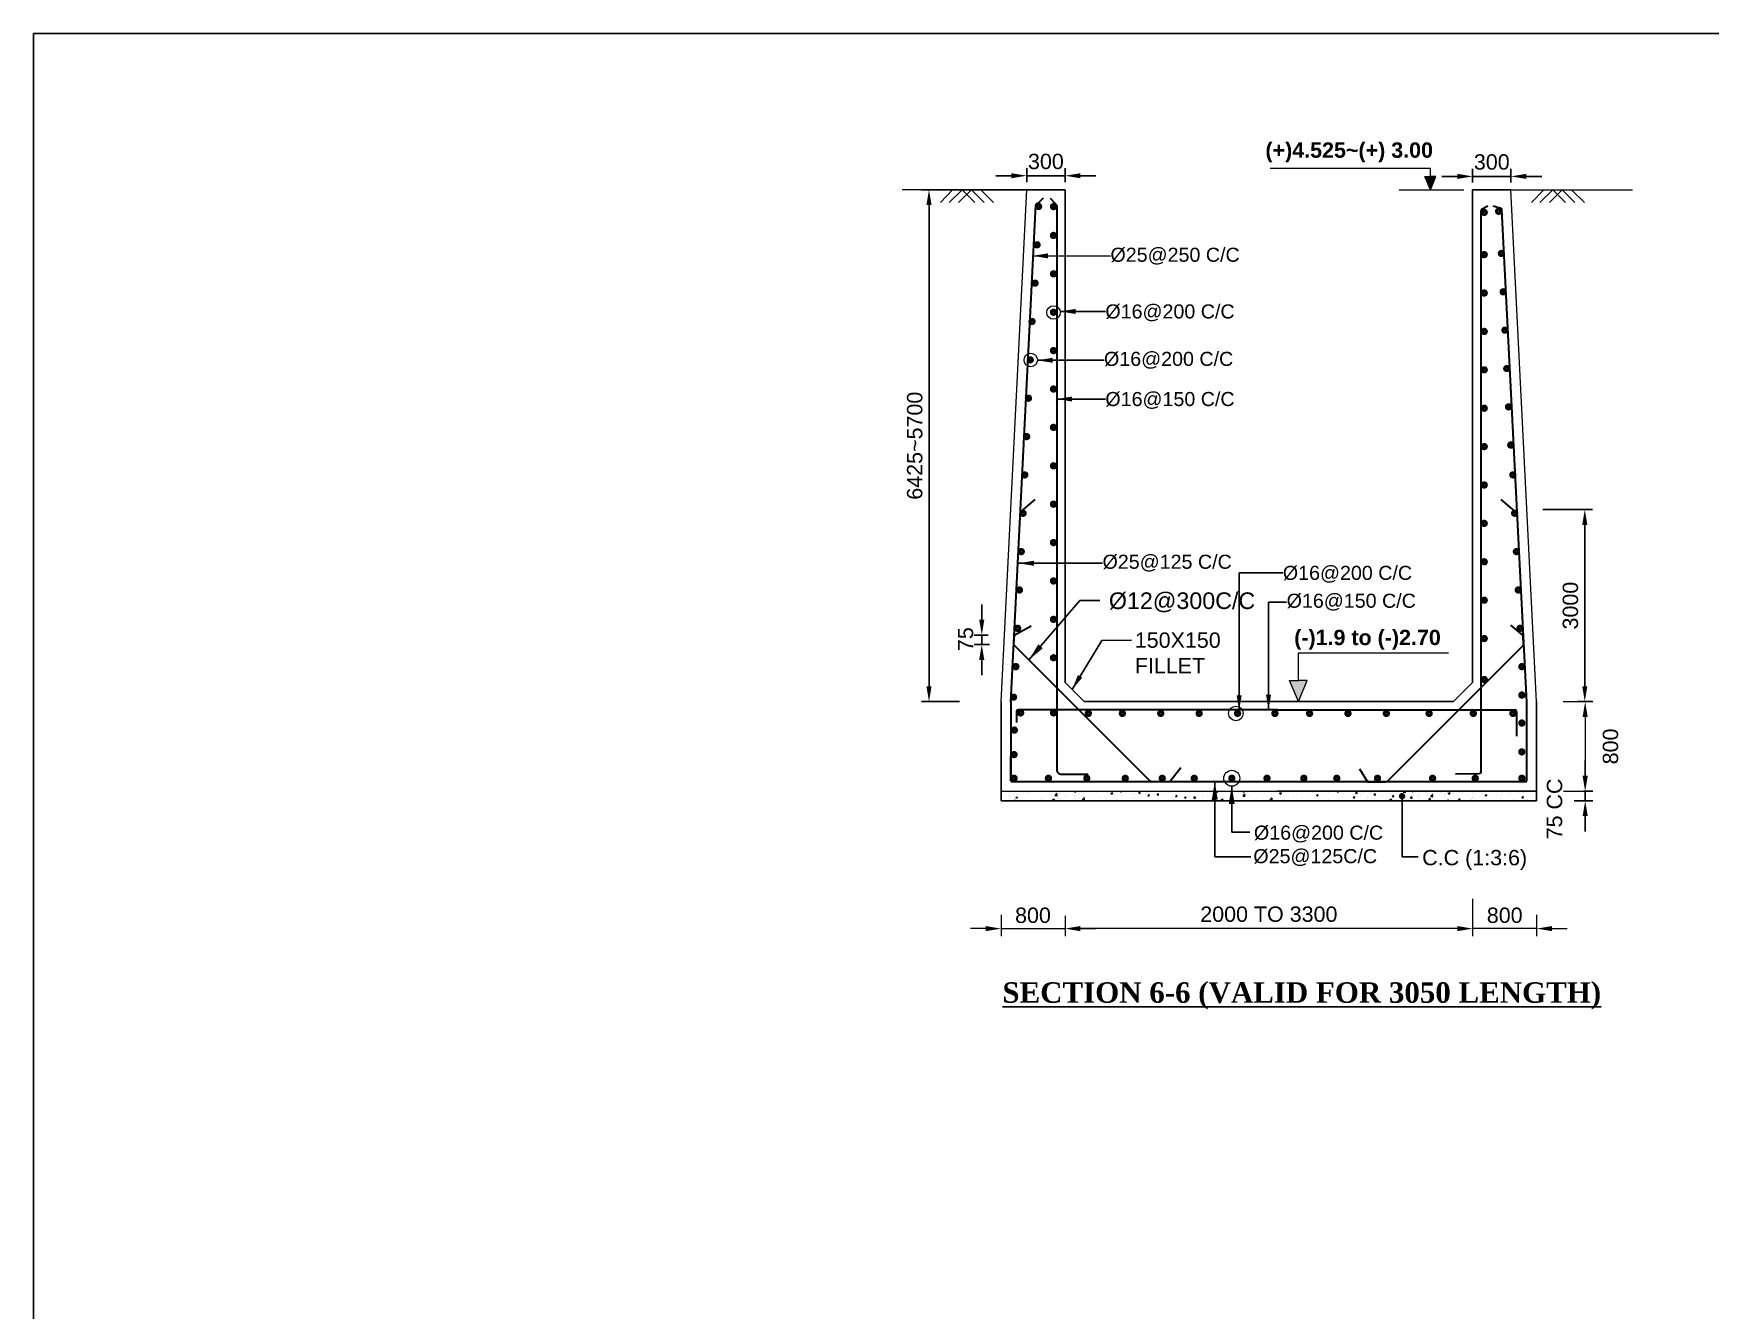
# Model space of a CAD drawing. Extents: x -426260 to 2055400, y -4304674 to -305611.
# Drawn here: x 638054 to 651157, y -1911546 to -1901568 of the extents above; entities that cross this region are included whole.
import ezdxf

# ---------------------------------------------------------------- set-up
doc = ezdxf.new("R2010")
doc.units = 0
doc.header["$LTSCALE"] = 300
doc.header["$MEASUREMENT"] = 0
doc.header["$PDMODE"] = 3
doc.layers.get('DEFPOINTS').update_dxf_attribs({"linetype": 'CONTINUOUS'})
for name, color, linetype, lineweight in [('Dim', 7, 'CONTINUOUS', 9), ('HATCH', 252, 'CONTINUOUS', 5), ('ROD', 1, 'CONTINUOUS', 30)]:
    doc.layers.add(name, color=color, linetype=linetype, lineweight=lineweight)
doc.layers.add('LINE', color=7, linetype='CONTINUOUS')
doc.layers.add('TXT', color=7, linetype='CONTINUOUS')
doc.styles.add('Arial', font='arial.ttf')
doc.styles.add('DIM', font='isocp3.shx')
doc.dimstyles.new('dim_60', dxfattribs={"dimtxt": 120, "dimasz": 120, "dimexe": 60, "dimexo": 60, "dimgap": 50, "dimtad": 1, "dimdec": 0, "dimzin": 0, "dimdsep": 46, "dimtxsty": 'DIM', "dimcen": 0.09, "dimclrd": 5, "dimclre": 5, "dimclrt": 7, "dimadec": 0, "dimazin": 0, "dimtfac": 1, "dimtdec": 0, "dimtmove": 0, "dimatfit": 3, "dimfxl": 1, "dimtolj": 1, "dimtzin": 0, "dimarcsym": 0})
doc.dimstyles.new('dim_70', dxfattribs={"dimtxt": 140, "dimasz": 140, "dimexe": 70, "dimexo": 40, "dimgap": 50, "dimtad": 1, "dimdec": 0, "dimzin": 0, "dimdsep": 46, "dimtxsty": 'Arial', "dimcen": 0.09, "dimclrd": 5, "dimclre": 5, "dimclrt": 7, "dimadec": 0, "dimazin": 0, "dimtfac": 1, "dimtdec": 0, "dimtmove": 0, "dimatfit": 3, "dimfxl": 1, "dimtolj": 1, "dimtzin": 0, "dimarcsym": 0})

# ---------------------------------------------------------------- blocks, each defined once
blk = doc.blocks.new('*D568')
at = {"layer": 'DEFPOINTS', "color": 0, "ltscale": 500, "transparency": 16777216}
for p in [(646114, -1902679), (645814, -1902788), (646114, -1902788)]:
    blk.add_point(p, dxfattribs=at)
at = {"layer": 'Dim', "color": 5, "lineweight": -2, "ltscale": 500, "transparency": 16777216}
for p, q in [((645694, -1902679), (645574, -1902679)), ((645814, -1902728), (645814, -1902619)), ((645814, -1902679), (646114, -1902679)), ((646114, -1902728), (646114, -1902619)), ((646234, -1902679), (646354, -1902679))]:
    blk.add_line(p, q, dxfattribs=at)
at = {"layer": 'Dim', "color": 5, "ltscale": 500, "transparency": 16777216}
for points in [[(645694, -1902659), (645694, -1902699), (645814, -1902679)], [(646234, -1902659), (646234, -1902699), (646114, -1902679)]]:
    blk.add_solid(points, dxfattribs=at)
at = {"layer": 'Dim', "color": 7, "ltscale": 500, "transparency": 16777216, "insert": (645964, -1902568), "char_height": 120, "attachment_point": 5, "style": 'Arial'}
blk.add_mtext('\\A1;300', dxfattribs=at)
blk = doc.blocks.new('*D570')
at = {"layer": 'DEFPOINTS', "color": 0, "ltscale": 50, "transparency": 16777216}
for p in [(649787, -1905288), (650064, -1906788), (650175, -1906788)]:
    blk.add_point(p, dxfattribs=at)
at = {"layer": 'Dim', "color": 5, "lineweight": -2, "ltscale": 50, "transparency": 16777216}
for p, q in [((649847, -1905288), (650235, -1905288)), ((650175, -1905408), (650175, -1906668)), ((650124, -1906788), (650235, -1906788))]:
    blk.add_line(p, q, dxfattribs=at)
at = {"layer": 'Dim', "color": 5, "ltscale": 50, "transparency": 16777216}
for points in [[(650155, -1905408), (650195, -1905408), (650175, -1905288)], [(650155, -1906668), (650195, -1906668), (650175, -1906788)]]:
    blk.add_solid(points, dxfattribs=at)
at = {"layer": 'Dim', "color": 7, "ltscale": 50, "transparency": 16777216, "insert": (650063, -1906038), "char_height": 120, "attachment_point": 5, "rotation": 90, "style": 'Arial'}
blk.add_mtext('\\A1;3000', dxfattribs=at)
blk = doc.blocks.new('*D571')
at = {"layer": 'DEFPOINTS', "color": 0, "ltscale": 50, "transparency": 16777216}
for p in [(645463, -1906342), (645572, -1906268), (645584, -1906342)]:
    blk.add_point(p, dxfattribs=at)
at = {"layer": 'Dim', "color": 5, "lineweight": -2, "ltscale": 50, "transparency": 16777216}
for p, q in [((645463, -1906148), (645463, -1906028)), ((645512, -1906268), (645403, -1906268)), ((645524, -1906342), (645403, -1906342)), ((645463, -1906268), (645463, -1906342)), ((645463, -1906462), (645463, -1906582))]:
    blk.add_line(p, q, dxfattribs=at)
at = {"layer": 'Dim', "color": 5, "ltscale": 50, "transparency": 16777216}
for points in [[(645443, -1906148), (645483, -1906148), (645463, -1906268)], [(645443, -1906462), (645483, -1906462), (645463, -1906342)]]:
    blk.add_solid(points, dxfattribs=at)
at = {"layer": 'Dim', "color": 7, "ltscale": 50, "transparency": 16777216, "insert": (645337, -1906300), "char_height": 120, "attachment_point": 5, "rotation": 90, "style": 'Arial'}
blk.add_mtext('\\A1;75', dxfattribs=at)
blk = doc.blocks.new('*D572')
at = {"layer": 'DEFPOINTS', "color": 0, "ltscale": 500, "transparency": 16777216}
for p in [(650106, -1907488), (650178, -1907488), (650032, -1907563)]:
    blk.add_point(p, dxfattribs=at)
at = {"layer": 'Dim', "color": 5, "lineweight": -2, "ltscale": 500, "transparency": 16777216}
for p, q in [((650178, -1907368), (650178, -1907248)), ((650166, -1907488), (650238, -1907488)), ((650178, -1907563), (650178, -1907488)), ((650092, -1907563), (650238, -1907563)), ((650178, -1907683), (650178, -1907803))]:
    blk.add_line(p, q, dxfattribs=at)
at = {"layer": 'Dim', "color": 5, "ltscale": 500, "transparency": 16777216}
for points in [[(650158, -1907368), (650198, -1907368), (650178, -1907488)], [(650158, -1907683), (650198, -1907683), (650178, -1907563)]]:
    blk.add_solid(points, dxfattribs=at)
at = {"layer": 'Dim', "color": 7, "ltscale": 500, "transparency": 16777216, "insert": (649939, -1907650), "char_height": 120, "attachment_point": 5, "rotation": 90, "style": 'Arial'}
blk.add_mtext('\\A1; 75 CC', dxfattribs=at)
blk = doc.blocks.new('*D573')
at = {"layer": 'DEFPOINTS', "color": 0, "ltscale": 500, "transparency": 16777216}
for p in [(649298, -1902684), (649298, -1902793), (649598, -1902793)]:
    blk.add_point(p, dxfattribs=at)
at = {"layer": 'Dim', "color": 5, "lineweight": -2, "ltscale": 500, "transparency": 16777216}
for p, q in [((649178, -1902684), (649058, -1902684)), ((649298, -1902733), (649298, -1902624)), ((649598, -1902684), (649298, -1902684)), ((649598, -1902733), (649598, -1902624)), ((649718, -1902684), (649838, -1902684))]:
    blk.add_line(p, q, dxfattribs=at)
at = {"layer": 'Dim', "color": 5, "ltscale": 500, "transparency": 16777216}
for points in [[(649178, -1902664), (649178, -1902704), (649298, -1902684)], [(649718, -1902664), (649718, -1902704), (649598, -1902684)]]:
    blk.add_solid(points, dxfattribs=at)
at = {"layer": 'Dim', "color": 7, "ltscale": 500, "transparency": 16777216, "insert": (649448, -1902572), "char_height": 120, "attachment_point": 5, "style": 'Arial'}
blk.add_mtext('\\A1;300', dxfattribs=at)

msp = doc.modelspace()

# ---------------------------------------------------------------- hatches: boundary and pattern name
at = {"layer": 'Dim', "ltscale": 500}
h = msp.add_hatch(color=8, dxfattribs=at)
h.dxf.hatch_style = 1
h.paths.add_polyline_path([(649011.4, -1902684.8), (648968, -1902684.8), (648924.6, -1902684.8), (648968, -1902788.4)])
h = msp.add_hatch(color=8, dxfattribs=at)
h.dxf.hatch_style = 1
h.paths.add_polyline_path([(648006.6, -1906622.6), (647937.1, -1906622.6), (647867.6, -1906622.6), (647937.1, -1906788.4)])

# ---------------------------------------------------------------- linework, layer by layer
at = {"layer": 'Dim', "ltscale": 50}
for p, q in [((648968, -1902622.7), (647716, -1902622.7)), ((648968, -1902788.4), (648968, -1902622.7)), ((645728.3, -1902788.4), (644842.2, -1902788.4)), ((648725.1, -1902788.4), (649230, -1902788.4))]:
    msp.add_line(p, q, dxfattribs=at)
at = {"layer": 'Dim', "ltscale": 500}
msp.add_line((647937.1, -1906407.4), (649110.5, -1906407.4), dxfattribs=at)
at = {"layer": 'Dim', "color": 5, "ltscale": 500}
for p, q in [((650006.2, -1906788.4), (650237.8, -1906788.4)), ((650177.8, -1906908.4), (650177.8, -1907368.4)), ((650007.7, -1907488.4), (650237.8, -1907488.4)), ((649298.2, -1908329), (649298.2, -1908621.8)), ((645614.3, -1908455), (645614.3, -1908621.8)), ((649798.2, -1908455), (649798.2, -1908621.8)), ((645494.3, -1908561.8), (645374.3, -1908561.8)), ((645614.3, -1908561.8), (646114.3, -1908561.8)), ((646114.3, -1908462.5), (646114.3, -1908621.8)), ((646114.3, -1908462.5), (646114.3, -1908621.8)), ((649178.2, -1908561.8), (646234.3, -1908561.8)), ((646234.3, -1908561.8), (646354.3, -1908561.8)), ((649178.2, -1908561.8), (649058.2, -1908561.8)), ((649298.2, -1908462.5), (649298.2, -1908621.8)), ((649798.2, -1908561.8), (649298.2, -1908561.8)), ((649918.2, -1908561.8), (650038.2, -1908561.8))]:
    msp.add_line(p, q, dxfattribs=at)
at = {"layer": 'Dim', "color": 2, "ltscale": 50}
for p, q in [((645659.2, -1907520.9), (645659.2, -1907520.9)), ((645675.8, -1907520.1), (645675.8, -1907520.1)), ((645720, -1907508.1), (645720, -1907508.1)), ((645729.4, -1907536.8), (645743.4, -1907531.5)), ((645729.4, -1907536.8), (645739.4, -1907543.5)), ((645734.9, -1907510.9), (645734.9, -1907510.9)), ((645739.3, -1907543.5), (645743.4, -1907531.5)), ((645792.4, -1907500.1), (645792.4, -1907500.1)), ((645820.9, -1907488.6), (645838.7, -1907491.4)), ((645821, -1907495.3), (645821, -1907495.3)), ((645838.7, -1907491.3), (645838.3, -1907488.4)), ((645840.3, -1907544), (645840.3, -1907544)), ((645861.2, -1907494.3), (645861.2, -1907494.3)), ((645957, -1907524), (645957, -1907524)), ((646025.1, -1907532.8), (646025.1, -1907532.8)), ((646034.3, -1907521.7), (646052.1, -1907524.5)), ((646035.4, -1907520.5), (646051, -1907504.3)), ((646052.1, -1907524.4), (646049.9, -1907505.5)), ((646060.7, -1907540), (646060.7, -1907540)), ((646073.6, -1907504), (646073.6, -1907504)), ((646110.8, -1907533.4), (646110.8, -1907533.4)), ((646126.2, -1907520), (646126.2, -1907520)), ((646185, -1907488.4), (646194.8, -1907495.1)), ((646186.5, -1907523.4), (646186.5, -1907523.4)), ((646194.8, -1907495.1), (646197, -1907488.4)), ((646230, -1907505), (646230, -1907505)), ((646248.9, -1907553.7), (646264.5, -1907537.4)), ((646265.6, -1907557.6), (646263.3, -1907538.6)), ((646312.8, -1907506.8), (646312.8, -1907506.8)), ((646332.7, -1907490.9), (646332.7, -1907490.9)), ((646335.2, -1907490.4), (646335.2, -1907490.4)), ((646362.9, -1907500.2), (646362.9, -1907500.2)), ((646383.3, -1907533.9), (646383.3, -1907533.9)), ((646438.7, -1907490.2), (646438.7, -1907490.2)), ((646441.9, -1907494.9), (646441.9, -1907494.9)), ((646472.3, -1907504.4), (646486.3, -1907499)), ((646472.3, -1907504.4), (646482.3, -1907511.1)), ((646482.2, -1907511.1), (646486.3, -1907499)), ((646499.9, -1907513.9), (646499.9, -1907513.9)), ((646535.2, -1907529.7), (646535.2, -1907529.7)), ((646546.1, -1907491.6), (646548.7, -1907488.4)), ((646546.1, -1907491.6), (646558, -1907492.6)), ((646548.7, -1907499.4), (646548.7, -1907499.4)), ((646558, -1907492.7), (646557.2, -1907488.4)), ((646616.6, -1907493.9), (646616.6, -1907493.9)), ((646637.9, -1907515.6), (646637.9, -1907515.6)), ((646638.2, -1907535.9), (646638.2, -1907535.9)), ((646655.4, -1907503.9), (646655.4, -1907503.9)), ((646689.5, -1907504.2), (646699.2, -1907492.7)), ((646689.5, -1907504.2), (646701.5, -1907505.2)), ((646701.4, -1907505.2), (646699.1, -1907492.7)), ((646738.9, -1907502.8), (646738.9, -1907502.8)), ((646759.7, -1907520.4), (646773.7, -1907515)), ((646759.7, -1907520.4), (646769.7, -1907527.1)), ((646762.2, -1907508.5), (646762.2, -1907508.5)), ((646764.5, -1907519.3), (646764.5, -1907519.3)), ((646769.6, -1907527.1), (646773.7, -1907515)), ((646814.5, -1907512.7), (646814.5, -1907512.7)), ((646833, -1907516.7), (646842.6, -1907505.2)), ((646833, -1907516.7), (646844.9, -1907517.8)), ((646844.9, -1907517.8), (646842.6, -1907505.2)), ((646869, -1907513), (646869, -1907513)), ((646890.3, -1907502.7), (646890.3, -1907502.7)), ((646943, -1907540.3), (646943, -1907540.3)), ((646975.7, -1907517.5), (646975.7, -1907517.5)), ((646976.4, -1907529.3), (646986.1, -1907517.8)), ((646976.4, -1907529.3), (646988.4, -1907530.3)), ((646988.3, -1907530.3), (646986, -1907517.8)), ((647044, -1907527.5), (647044, -1907527.5)), ((647047.2, -1907536.4), (647061.2, -1907531)), ((647047.2, -1907536.4), (647057.1, -1907543.1)), ((647057.1, -1907543.1), (647061.1, -1907531)), ((647074.8, -1907533.1), (647074.8, -1907533.1)), ((647082.5, -1907522), (647082.5, -1907522)), ((647119.9, -1907541.8), (647129.5, -1907530.3)), ((647119.9, -1907541.8), (647131.8, -1907542.9)), ((647131.8, -1907542.9), (647129.5, -1907530.3)), ((647147.9, -1907512.5), (647147.9, -1907512.5)), ((647189.3, -1907526.5), (647189.3, -1907526.5)), ((647191.5, -1907513.1), (647191.5, -1907513.1)), ((647216.1, -1907531.8), (647216.1, -1907531.8)), ((647250.6, -1907498.4), (647250.6, -1907498.4)), ((647263.3, -1907554.4), (647273, -1907542.9)), ((647266.2, -1907525.2), (647266.2, -1907525.2)), ((647275.2, -1907555.4), (647272.9, -1907542.9)), ((647288.5, -1907492.4), (647306.3, -1907495.2)), ((647289.6, -1907491.2), (647292.3, -1907488.4)), ((647296, -1907531), (647296, -1907531)), ((647306.3, -1907495.1), (647305.5, -1907488.4)), ((647308.1, -1907493.1), (647308.1, -1907493.1)), ((647341.9, -1907515.2), (647341.9, -1907515.2)), ((647356, -1907537), (647356, -1907537)), ((647402.8, -1907535.5), (647402.8, -1907535.5)), ((647453.1, -1907537.2), (647453.1, -1907537.2)), ((647468.2, -1907498.6), (647468.2, -1907498.6)), ((647472.7, -1907517), (647472.7, -1907517)), ((647502, -1907525.5), (647519.7, -1907528.3)), ((647503.1, -1907524.3), (647518.6, -1907508.1)), ((647503.4, -1907488.4), (647512.6, -1907494.6)), ((647509.6, -1907540), (647509.6, -1907540)), ((647512.5, -1907494.6), (647514.6, -1907488.4)), ((647519.7, -1907528.2), (647517.5, -1907509.3)), ((647518.3, -1907492), (647518.3, -1907492)), ((647555.8, -1907523.1), (647555.8, -1907523.1)), ((647589.3, -1907496.9), (647589.3, -1907496.9)), ((647656.8, -1907510.3), (647656.8, -1907510.3)), ((647667.7, -1907544.3), (647667.7, -1907544.3)), ((647716.5, -1907557.5), (647732.1, -1907541.2)), ((647717.8, -1907537.7), (647717.8, -1907537.7)), ((647733.2, -1907561.4), (647731, -1907542.4)), ((647760.7, -1907495.3), (647760.7, -1907495.3)), ((647790, -1907503.9), (647804.1, -1907498.5)), ((647790, -1907503.9), (647800, -1907510.6)), ((647793.6, -1907527.7), (647793.6, -1907527.7)), ((647800, -1907510.6), (647804, -1907498.6)), ((647899, -1907526.9), (647899, -1907526.9)), ((647919.9, -1907511.1), (647919.9, -1907511.1)), ((647961.9, -1907535), (647961.9, -1907535)), ((647969.9, -1907504.5), (647969.9, -1907504.5)), ((648015.6, -1907506.9), (648015.6, -1907506.9)), ((648045.7, -1907494.5), (648045.7, -1907494.5)), ((648065.8, -1907520), (648065.8, -1907520)), ((648077.5, -1907519.9), (648091.5, -1907514.6)), ((648077.5, -1907519.9), (648087.4, -1907526.7)), ((648087.4, -1907526.7), (648091.5, -1907514.6)), ((648168.5, -1907505.9), (648168.5, -1907505.9)), ((648232.1, -1907492.3), (648232.1, -1907492.3)), ((648239.7, -1907491.8), (648242.5, -1907488.4)), ((648239.7, -1907491.8), (648251.7, -1907492.8)), ((648245.2, -1907540.2), (648245.2, -1907540.2)), ((648251.7, -1907492.9), (648250.8, -1907488.4)), ((648269.5, -1907493.1), (648269.5, -1907493.1)), ((648338.9, -1907496.8), (648338.9, -1907496.8)), ((648364.9, -1907536), (648378.9, -1907530.6)), ((648364.9, -1907536), (648374.9, -1907542.7)), ((648371.5, -1907523.6), (648371.5, -1907523.6)), ((648374.8, -1907542.7), (648378.9, -1907530.6)), ((648383.2, -1907504.3), (648392.8, -1907492.8)), ((648383.2, -1907504.3), (648395.1, -1907505.4)), ((648395.1, -1907505.4), (648392.8, -1907492.9)), ((648421.6, -1907517), (648421.6, -1907517)), ((648445.6, -1907501.3), (648445.6, -1907501.3)), ((648473.7, -1907530.6), (648473.7, -1907530.6)), ((648497.3, -1907507), (648497.3, -1907507)), ((648526.6, -1907516.9), (648536.3, -1907505.4)), ((648526.6, -1907516.9), (648538.6, -1907517.9)), ((648538.6, -1907518), (648536.3, -1907505.4)), ((648552.4, -1907505.8), (648552.4, -1907505.8)), ((648574.7, -1907517.8), (648574.7, -1907517.8)), ((648590.5, -1907526.1), (648590.5, -1907526.1)), ((648623.6, -1907490.4), (648623.6, -1907490.4)), ((648659.2, -1907510.3), (648659.2, -1907510.3)), ((648670.1, -1907529.4), (648679.7, -1907517.9)), ((648670.1, -1907529.4), (648682, -1907530.5)), ((648678.6, -1907502.8), (648678.6, -1907502.8)), ((648682, -1907530.5), (648679.7, -1907518)), ((648707.2, -1907506.1), (648707.2, -1907506.1)), ((648756.1, -1907496.2), (648773.9, -1907499)), ((648757.2, -1907495), (648763.6, -1907488.4)), ((648765.9, -1907514.9), (648765.9, -1907514.9)), ((648773.9, -1907498.9), (648772.7, -1907488.4)), ((648781.2, -1907488.8), (648781.2, -1907488.8)), ((648813.5, -1907542), (648823.2, -1907530.5)), ((648813.5, -1907542), (648825.5, -1907543)), ((648821.8, -1907488.4), (648830.3, -1907494.2)), ((648823.1, -1907536.1), (648823.1, -1907536.1)), ((648825.5, -1907543.1), (648823.2, -1907530.5)), ((648830.3, -1907494.2), (648832.2, -1907488.4)), ((648830.5, -1907492.5), (648830.5, -1907492.5)), ((648871.7, -1907530), (648871.7, -1907530)), ((648872.7, -1907519.4), (648872.7, -1907519.4)), ((648873.2, -1907529.5), (648873.2, -1907529.5)), ((648879.8, -1907542.5), (648879.8, -1907542.5)), ((648937.3, -1907497), (648937.3, -1907497)), ((648949, -1907519.5), (648949, -1907519.5)), ((648957, -1907554.5), (648966.6, -1907543)), ((648968.9, -1907555.6), (648966.6, -1907543.1)), ((648969.6, -1907529.3), (648987.4, -1907532.1)), ((648970.7, -1907528.1), (648986.3, -1907511.9)), ((648979.5, -1907523.9), (648979.5, -1907523.9)), ((648983.7, -1907527.5), (648983.7, -1907527.5)), ((648987.3, -1907532), (648985.1, -1907513.1)), ((648988.4, -1907509.9), (648988.4, -1907509.9)), ((649044.1, -1907501.5), (649044.1, -1907501.5)), ((649075.3, -1907502.9), (649075.3, -1907502.9)), ((649086.2, -1907528.4), (649086.2, -1907528.4)), ((649086.4, -1907513.5), (649086.4, -1907513.5)), ((649105, -1907489.9), (649105, -1907489.9)), ((649107.8, -1907503.5), (649121.8, -1907498.1)), ((649107.8, -1907503.5), (649117.7, -1907510.2)), ((649117.7, -1907510.2), (649121.8, -1907498.1)), ((649125.3, -1907496.3), (649125.3, -1907496.3)), ((649150.8, -1907506), (649150.8, -1907506)), ((649187.4, -1907500.7), (649187.4, -1907500.7)), ((649193, -1907532.9), (649193, -1907532.9)), ((649257.6, -1907510.5), (649257.6, -1907510.5)), ((649298, -1907539.9), (649298, -1907539.9)), ((649299.8, -1907537.4), (649299.8, -1907537.4)), ((649324.8, -1907542), (649324.8, -1907542)), ((649364.4, -1907515.1), (649364.4, -1907515.1)), ((649391.6, -1907538.2), (649391.6, -1907538.2)), ((649395.2, -1907519.5), (649409.2, -1907514.1)), ((649395.2, -1907519.5), (649405.2, -1907526.2)), ((649400.6, -1907532), (649400.6, -1907532)), ((649405.1, -1907526.2), (649409.2, -1907514.1)), ((649406.5, -1907541.9), (649406.5, -1907541.9)), ((649414.7, -1907519.9), (649414.7, -1907519.9)), ((649471.1, -1907519.6), (649471.1, -1907519.6)), ((649492.6, -1907525.4), (649492.6, -1907525.4)), ((649526.9, -1907515.4), (649526.9, -1907515.4)), ((649531.3, -1907499.9), (649531.3, -1907499.9)), ((649577, -1907508.8), (649577, -1907508.8)), ((649577.9, -1907524.1), (649577.9, -1907524.1)), ((649596.5, -1907510.4), (649596.5, -1907510.4)), ((649652.7, -1907498.8), (649652.7, -1907498.8)), ((649682.6, -1907535.5), (649696.7, -1907530.1)), ((649682.6, -1907535.5), (649692.6, -1907542.2)), ((649684.6, -1907528.6), (649684.6, -1907528.6)), ((649692.6, -1907542.2), (649696.6, -1907530.1)), ((649699.1, -1907496.3), (649699.1, -1907496.3)), ((645715.9, -1907563.4), (645722.7, -1907555.2)), ((645724.2, -1907563.4), (645722.7, -1907555.3)), ((645818.6, -1907561.9), (645818.6, -1907561.9)), ((645922.4, -1907546.9), (645922.4, -1907546.9)), ((645934.4, -1907556.6), (645934.4, -1907556.6)), ((646016.8, -1907552.8), (646030.8, -1907547.5)), ((646016.8, -1907552.8), (646026.8, -1907559.6)), ((646026.8, -1907559.6), (646030.8, -1907547.5)), ((646247.8, -1907554.8), (646265.6, -1907557.6)), ((646266.6, -1907553.9), (646266.6, -1907553.9)), ((646330.3, -1907557.5), (646330.3, -1907557.5)), ((646431.3, -1907544.7), (646431.3, -1907544.7)), ((646512.4, -1907552.5), (646512.4, -1907552.5)), ((646562.4, -1907545.9), (646562.4, -1907545.9)), ((646840.3, -1907554.4), (646840.3, -1907554.4)), ((646958.2, -1907553.1), (646958.2, -1907553.1)), ((647014.1, -1907558.4), (647014.1, -1907558.4)), ((647089.8, -1907548.4), (647089.8, -1907548.4)), ((647239.4, -1907557), (647239.4, -1907557)), ((647263.3, -1907554.4), (647275.3, -1907555.4)), ((647334.6, -1907552.4), (647348.6, -1907547)), ((647334.6, -1907552.4), (647344.5, -1907559.1)), ((647344.5, -1907559.1), (647348.6, -1907547)), ((647349.2, -1907552.2), (647349.2, -1907552.2)), ((647409.7, -1907563.4), (647416.4, -1907555.4)), ((647417.9, -1907563.4), (647416.4, -1907555.5)), ((647541.4, -1907560.9), (647541.4, -1907560.9)), ((647616.3, -1907544.5), (647616.3, -1907544.5)), ((647635, -1907563.4), (647636, -1907563.1)), ((647635.9, -1907563.4), (647636, -1907563.1)), ((647715.4, -1907558.6), (647733.2, -1907561.4)), ((647723.1, -1907549.1), (647723.1, -1907549.1)), ((647758.2, -1907561.9), (647758.2, -1907561.9)), ((647782.3, -1907546.9), (647782.3, -1907546.9)), ((647829.9, -1907553.6), (647829.9, -1907553.6)), ((647860.9, -1907547.8), (647860.9, -1907547.8)), ((647936.6, -1907558.1), (647936.6, -1907558.1)), ((648043.4, -1907562.6), (648043.4, -1907562.6)), ((648119.4, -1907556.8), (648119.4, -1907556.8)), ((648169.5, -1907550.2), (648169.5, -1907550.2)), ((648267.1, -1907559.7), (648267.1, -1907559.7)), ((648371, -1907544.7), (648371, -1907544.7)), ((648473.9, -1907546.1), (648473.9, -1907546.1)), ((648621.1, -1907562.7), (648621.1, -1907562.7)), ((648652.3, -1907552), (648666.3, -1907546.6)), ((648652.3, -1907552), (648662.3, -1907558.7)), ((648662.2, -1907558.7), (648666.3, -1907546.6)), ((648696.8, -1907552.7), (648696.8, -1907552.7)), ((648755.1, -1907550), (648755.1, -1907550)), ((648778.8, -1907555.3), (648778.8, -1907555.3)), ((648951.6, -1907563.4), (648953.8, -1907562.6)), ((648953.5, -1907563.4), (648953.7, -1907562.6)), ((648957, -1907554.5), (648968.9, -1907555.6)), ((649103.5, -1907563.4), (649110.1, -1907555.6)), ((649111.5, -1907563.4), (649110.1, -1907555.6)), ((649181.4, -1907559.9), (649181.4, -1907559.9)), ((649183, -1907562.4), (649189.6, -1907563.4)), ((649184.1, -1907561.3), (649199.7, -1907545)), ((649200.6, -1907563.4), (649198.6, -1907546.2)), ((649274.8, -1907548.6), (649274.8, -1907548.6)), ((649288.9, -1907552.2), (649288.9, -1907552.2)), ((649513.3, -1907546.4), (649513.3, -1907546.4)), ((649620, -1907550.9), (649620, -1907550.9)), ((649696.7, -1907562.9), (649696.7, -1907562.9)), ((649726.4, -1907561.1), (649726.4, -1907561.1)), ((649726.8, -1907555.5), (649726.8, -1907555.5))]:
    msp.add_line(p, q, dxfattribs=at)
at = {"layer": 'Dim', "ltscale": 500}
for points in [[(648968, -1902788.4), (648924.6, -1902684.8), (648968, -1902684.8)], [(648968, -1902788.4), (649011.4, -1902684.8), (648968, -1902684.8)], [(647937.1, -1906622.6), (647937.1, -1906407.4)], [(647937.1, -1906788.4), (647867.6, -1906622.6), (647937.1, -1906622.6)], [(647937.1, -1906788.4), (648006.6, -1906622.6), (647937.1, -1906622.6)]]:
    msp.add_lwpolyline(points, dxfattribs=at)
at = {"layer": 'Dim', "ltscale": 50}
msp.add_lwpolyline([(649598.2, -1902788.4), (650547.4, -1902788.4)], dxfattribs=at)
at = {"layer": 'Dim'}
for centre, radius in [((646023.4, -1903747.7), 52.6), ((645845.6, -1904119.1), 52.6), ((647448.5, -1906880.2), 56.8), ((647416.8, -1907387.2), 62.4)]:
    msp.add_circle(centre, radius, dxfattribs=at)
at = {"layer": 'Dim', "color": 5, "ltscale": 500}
for points in [[(650157.8, -1906908.4), (650197.8, -1906908.4), (650177.8, -1906788.4)], [(650157.8, -1907368.4), (650197.8, -1907368.4), (650177.8, -1907488.4)], [(645494.3, -1908541.8), (645494.3, -1908581.8), (645614.3, -1908561.8)], [(646234.3, -1908541.8), (646234.3, -1908581.8), (646114.3, -1908561.8)], [(646234.3, -1908541.8), (646234.3, -1908581.8), (646114.3, -1908561.8)], [(649178.2, -1908541.8), (649178.2, -1908581.8), (649298.2, -1908561.8)], [(649178.2, -1908541.8), (649178.2, -1908581.8), (649298.2, -1908561.8)], [(649918.2, -1908541.8), (649918.2, -1908581.8), (649798.2, -1908561.8)]]:
    msp.add_solid(points, dxfattribs=at)
at = {"layer": 'HATCH', "lineweight": 15}
for points in [[(645235.2, -1902788.4), (645140.5, -1902888.3)], [(645308.7, -1902788.4), (645208.9, -1902888.3)], [(645382.3, -1902788.4), (645282.4, -1902888.3)], [(645308.7, -1902788.4), (645408.6, -1902888.3)], [(645382.3, -1902788.4), (645482.1, -1902888.3)], [(645455.8, -1902788.4), (645555.7, -1902888.3)], [(649853.8, -1902788.4), (649759.1, -1902888.3)], [(649924.7, -1902788.4), (649824.8, -1902888.3)], [(649998.2, -1902788.4), (649898.3, -1902888.3)], [(649924.7, -1902788.4), (650024.5, -1902888.3)], [(649998.2, -1902788.4), (650098.1, -1902888.3)], [(650071.7, -1902788.4), (650171.6, -1902888.3)]]:
    msp.add_lwpolyline(points, dxfattribs=at)
at = {"layer": 'LINE'}
for p, q in [((638053.8, -1921970.5), (638053.8, -1901567.8)), ((638053.8, -1901567.8), (666906.1, -1901567.8)), ((645814.3, -1902788.4), (646114.3, -1902788.4)), ((646114.3, -1906638.4), (646114.3, -1902788.4)), ((649598.2, -1902788.4), (649298.2, -1902788.4)), ((649298.2, -1906638.4), (649298.2, -1902788.4)), ((646264.3, -1906788.4), (646114.3, -1906638.4)), ((649298.2, -1906638.4), (649148.2, -1906788.4)), ((645614.3, -1906788.4), (645614.3, -1907563.4)), ((646264.3, -1906788.4), (647773.9, -1906788.4)), ((647773.9, -1906788.4), (649148.2, -1906788.4)), ((649798.2, -1906788.4), (649798.2, -1907563.4)), ((647773.9, -1907488.4), (649798.2, -1907488.4)), ((645614.3, -1907563.4), (647773.9, -1907563.4)), ((647773.9, -1907563.4), (649798.2, -1907563.4))]:
    msp.add_line(p, q, dxfattribs=at)
at = {"layer": 'LINE', "color": 5}
for p, q in [((646054.3, -1902788.4), (644990.8, -1902788.4)), ((645050.8, -1902908.4), (645050.8, -1906668.4)), ((645288.5, -1906788.4), (644990.8, -1906788.4))]:
    msp.add_line(p, q, dxfattribs=at)
at = {"layer": 'LINE', "lineweight": 15}
for p, q in [((645614.3, -1906788.4), (645814.3, -1902788.4)), ((649798.2, -1906788.4), (649598.2, -1902788.4))]:
    msp.add_line(p, q, dxfattribs=at)
at = {"layer": 'LINE', "lineweight": 18}
msp.add_line((645614.3, -1907488.4), (649798.2, -1907488.4), dxfattribs=at)
at = {"layer": 'LINE'}
for points in [[(645614.3, -1906788.4), (645614.3, -1906788.4)], [(649798.2, -1906788.4), (649798.2, -1906788.4)]]:
    msp.add_lwpolyline(points, dxfattribs=at)
at = {"layer": 'LINE', "color": 5}
for points in [[(645030.8, -1902908.4), (645070.8, -1902908.4), (645050.8, -1902788.4)], [(645030.8, -1906668.4), (645070.8, -1906668.4), (645050.8, -1906788.4)]]:
    msp.add_solid(points, dxfattribs=at)
at = {"layer": 'ROD'}
for p, q in [((645689.2, -1906791.9), (645885.2, -1902909.4)), ((645900.1, -1902895.1), (645944.9, -1902850.8)), ((649512.3, -1902932.1), (649460, -1902916.5)), ((649723.2, -1906791.9), (649527.3, -1902946.4)), ((645689.3, -1906788.4), (645689.3, -1907398.4)), ((645733.7, -1906868.4), (645733.7, -1906950.9)), ((647773.9, -1906853.4), (645746.9, -1906853.4)), ((647773.9, -1906853.4), (649628.5, -1906853.4)), ((649642.1, -1906868.4), (649642.1, -1907057.8)), ((649723.2, -1907398.4), (649723.2, -1906791.9)), ((645704.3, -1907413.4), (647773.9, -1907413.4)), ((647773.9, -1907413.4), (649708.2, -1907413.4)), ((649708.2, -1907413.4), (649694.2, -1907413.4))]:
    msp.add_line(p, q, dxfattribs=at)
at = {"layer": 'ROD', "const_width": 30.7}
for points in [[(645919.7, -1902914.8, -1), (645894.6, -1902923.2, -1)], [(646035.9, -1902916.1, -1), (646010.9, -1902924.5, -1)], [(649376.5, -1902961.3, 1), (649401.5, -1902969.6, 1)], [(649489.1, -1902952.8, 1), (649514.2, -1902961.1, 1)], [(645907.6, -1903214.5, -1), (645882.6, -1903222.8, -1)], [(646035.9, -1903141.3, -1), (646010.9, -1903149.6, -1)], [(649376.5, -1903291.3, 1), (649401.5, -1903299.6, 1)], [(649510.5, -1903282.1, 1), (649535.5, -1903290.5, 1)], [(646035.9, -1903441.3, -1), (646010.9, -1903449.6, -1)], [(645892.1, -1903514.1, -1), (645867.1, -1903522.5, -1)], [(649376.5, -1903591.3, 1), (649401.5, -1903599.6, 1)], [(649524.5, -1903581.8, 1), (649549.6, -1903590.1, 1)], [(646035.9, -1903741.3, -1), (646010.9, -1903749.6, -1)], [(645868.3, -1903813.8, -1), (645843.2, -1903822.2, -1)], [(649376.5, -1903891.3, 1), (649401.5, -1903899.6, 1)], [(649538.6, -1903881.4, 1), (649563.6, -1903889.8, 1)], [(645854.3, -1904113.5, -1), (645829.2, -1904121.8, -1)], [(646035.9, -1904041.3, -1), (646010.9, -1904049.6, -1)], [(649376.5, -1904191.3, 1), (649401.5, -1904199.6, 1)], [(649552.6, -1904181.1, 1), (649577.6, -1904189.5, 1)], [(645840.2, -1904413.1, -1), (645815.2, -1904421.5, -1)], [(646035.9, -1904341.3, -1), (646010.9, -1904349.6, -1)], [(649376.5, -1904491.3, 1), (649401.5, -1904499.6, 1)], [(649566.6, -1904480.8, 1), (649591.7, -1904489.1, 1)], [(646035.9, -1904641.3, -1), (646010.9, -1904649.6, -1)], [(645826.2, -1904712.8, -1), (645801.1, -1904721.2, -1)], [(649376.5, -1904791.3, 1), (649401.5, -1904799.6, 1)], [(649584.1, -1904778.9, 1), (649609.2, -1904787.3, 1)], [(646035.9, -1904941.3, -1), (646010.9, -1904949.6, -1)], [(645812.1, -1905012.5, -1), (645787.1, -1905020.8, -1)], [(649600.3, -1905012.5, 1), (649625.3, -1905020.8, 1)], [(649376.5, -1905091.3, 1), (649401.5, -1905099.6, 1)], [(645798.1, -1905312.2, -1), (645773.1, -1905320.5, -1)], [(646035.9, -1905241.3, -1), (646010.9, -1905249.6, -1)], [(649614.3, -1905312.2, 1), (649639.4, -1905320.5, 1)], [(649376.5, -1905391.3, 1), (649401.5, -1905399.6, 1)], [(646035.9, -1905541.3, -1), (646010.9, -1905549.6, -1)], [(645784.1, -1905611.8, -1), (645759, -1905620.2, -1)], [(649376.5, -1905691.3, 1), (649401.5, -1905699.6, 1)], [(649628.3, -1905611.8, 1), (649653.4, -1905620.2, 1)], [(646035.9, -1905841.3, -1), (646010.9, -1905849.6, -1)], [(645770, -1905911.5, -1), (645745, -1905919.9, -1)], [(649376.5, -1905991.3, 1), (649401.5, -1905999.6, 1)], [(649642.4, -1905911.5, 1), (649667.4, -1905919.9, 1)], [(645756, -1906211.2, -1), (645731, -1906219.5, -1)], [(646035.9, -1906141.3, -1), (646010.9, -1906149.6, -1)], [(649656.4, -1906211.2, 1), (649681.5, -1906219.5, 1)], [(649376.5, -1906291.3, 1), (649401.5, -1906299.6, 1)], [(645742, -1906510.8, -1), (645716.9, -1906519.2, -1)], [(646035.9, -1906441.3, -1), (646010.9, -1906449.6, -1)], [(649670.5, -1906510.8, 1), (649695.5, -1906519.2, 1)], [(649376.5, -1906620, -1), (649401.5, -1906611.7, -1)], [(645698.7, -1906749.2, 1), (645723.7, -1906757.6, 1)], [(649670.5, -1906732.8, 1), (649695.5, -1906741.2, 1)], [(645779.2, -1906880.4, 1), (645754.2, -1906872, 1)], [(646035.9, -1906880.4, 1), (646010.9, -1906872, 1)], [(646308.1, -1906876.1, -1), (646283.1, -1906884.4, -1)], [(646574.1, -1906876.1, -1), (646549.1, -1906884.4, -1)], [(646874.1, -1906876.1, -1), (646849.1, -1906884.4, -1)], [(647174.1, -1906876.1, -1), (647149.1, -1906884.4, -1)], [(647474.1, -1906876.1, -1), (647449.1, -1906884.4, -1)], [(647765.9, -1906876.1, -1), (647740.8, -1906884.4, -1)], [(648011.9, -1906876.1, 1), (648036.9, -1906884.4, 1)], [(648311.9, -1906876.1, 1), (648336.9, -1906884.4, 1)], [(648611.9, -1906876.1, 1), (648636.9, -1906884.4, 1)], [(648946.1, -1906876.1, 1), (648971.2, -1906884.4, 1)], [(649291.3, -1906876.1, 1), (649316.3, -1906884.4, 1)], [(649600.5, -1906876.1, 1), (649625.6, -1906884.4, 1)], [(645729.8, -1907006.5, -1), (645704.8, -1907014.9, -1)], [(649670.5, -1906951.3, 1), (649695.5, -1906959.6, 1)], [(645727.9, -1907197.7, -1), (645702.9, -1907206, -1)], [(649670.5, -1907176.8, 1), (649695.5, -1907185.2, 1)], [(645702.2, -1907383, 1), (645727.3, -1907391.4, 1)], [(645996.3, -1907383, -1), (645971.3, -1907391.4, -1)], [(646296.3, -1907383, -1), (646271.3, -1907391.4, -1)], [(646596.3, -1907383, -1), (646571.3, -1907391.4, -1)], [(646885.4, -1907383, -1), (646860.3, -1907391.4, -1)], [(647135.6, -1907383, -1), (647110.6, -1907391.4, -1)], [(647429.3, -1907383, -1), (647404.3, -1907391.4, -1)], [(647679.1, -1907383, 1), (647704.2, -1907391.4, 1)], [(647967.1, -1907383, 1), (647992.2, -1907391.4, 1)], [(648224.7, -1907383, 1), (648249.7, -1907391.4, 1)], [(648542.7, -1907383, 1), (648567.8, -1907391.4, 1)], [(648972.7, -1907383, 1), (648997.8, -1907391.4, 1)], [(649306.3, -1907383, 1), (649331.4, -1907391.4, 1)], [(649670.9, -1907382.7, 1), (649696, -1907391.1, 1)]]:
    msp.add_lwpolyline(points, format="xyb", close=True, dxfattribs=at)
at = {"layer": 'ROD'}
for points in [[(645997.2, -1902852.9), (646034.3, -1902893.3, -0.3057325), (646049.3, -1902935.7), (646049.3, -1907320.5, 0.4142136), (646084.3, -1907355.5), (646293.9, -1907355.5)], [(649418.3, -1902916.2), (649368.6, -1902941.9, 0.2242723), (649363.2, -1902953.4), (649363.2, -1907338.5, -0.327871), (649349.4, -1907353.5), (649163.4, -1907353.8)], [(645715.6, -1906267.6), (645711.9, -1906342.5), (646773.2, -1907403.4, 0.1989124), (646794.4, -1907412.1), (646931.8, -1907412.1), (647018.5, -1907301.6)], [(648414, -1907312.1), (648478.1, -1907413.9), (648616.7, -1907413.9, 0.1989545), (648637.9, -1907405.1), (649696.7, -1906346), (649694.1, -1906271)], [(645704.3, -1907413.4), (645699.3, -1907413.4, -0.4142136), (645689.3, -1907403.4), (645689.3, -1907215.8)]]:
    msp.add_lwpolyline(points, format="xyb", dxfattribs=at)
for points in [[(645771.1, -1905303.8), (645881.4, -1905207.6)], [(649631, -1905303.8), (649520.7, -1905207.6)], [(645715.6, -1906267.6), (645848.6, -1906196.2)], [(649696.7, -1906346), (649694, -1906271), (649597.3, -1906191.3)]]:
    msp.add_lwpolyline(points, dxfattribs=at)
for centre, start, end in [((645900.1, -1902910.1), 90, 177.31832), ((649512.3, -1902947.1), 2.68168, 90), ((645748.7, -1906868.4), 90, 180), ((649627.1, -1906868.4), 0, 90), ((645704.3, -1907398.4), 180, 270), ((649708.2, -1907398.4), 270, 0)]:
    msp.add_arc(centre, 15, start, end, dxfattribs=at)

# ---------------------------------------------------------------- texts
at = {"layer": 'Dim', "color": 7, "ltscale": 500, "insert": (650376, -1907138.4), "char_height": 120, "attachment_point": 5, "rotation": 90, "style": 'Arial'}
msp.add_mtext('\\A1;800', dxfattribs=at)
at = {"layer": 'Dim', "color": 7, "ltscale": 500, "char_height": 120, "attachment_point": 5, "style": 'Arial'}
for s, insert in [('\\A1;800', (645863.2, -1908458.2)), ('\\A1;2000 TO 3300', (647706.2, -1908449.7)), ('\\A1;800', (649549.2, -1908458.2))]:
    msp.add_mtext(s, dxfattribs=dict(at, insert=insert))
at = {"layer": 'LINE', "color": 7, "insert": (644939.5, -1904788.4), "char_height": 120, "attachment_point": 5, "rotation": 90, "style": 'Arial'}
msp.add_mtext('\\A1;6425~5700', dxfattribs=at)
at = {"layer": 'TXT', "color": 6, "char_height": 120, "width": 1545.509, "attachment_point": 5, "style": 'Arial'}
for s, insert in [('{\\fArial|b1|i0|c0|p34;(+)4.525~(+) 3.00}', (648334.1, -1902496.6)), ('{\\fArial|b1|i0|c0|p34;(-)1.9 to (-)2.70}', (648477.1, -1906304.8))]:
    msp.add_mtext(s, dxfattribs=dict(at, insert=insert))
at = {"layer": 'TXT', "color": 0, "attachment_point": 4, "style": 'Arial'}
for s, insert, char_height, width in [('%%C25@250 C/C', (646468.5, -1903307.3), 110, 1205.626), ('%%C16@200 C/C', (646428.8, -1903750.3), 110, 1166.309), ('%%C16@200 C/C', (646418.1, -1904121), 110, 1140.103), ('%%C16@150 C/C', (646428.8, -1904434.8), 110, 1166.309), ('%%C25@125 C/C', (646406.6, -1905706.3), 110, 1113.896), ('%%C12@300C/C', (646456.3, -1906012.6), 130, 1348.863), ('%%C16@200 C/C', (647589.6, -1907823), 110, 1166.309), ('%%C25@125C/C', (647585, -1908006.8), 110, 1166.309), ('C.C (1:3:6)', (648904.5, -1908025.1), 120, 1985.203)]:
    msp.add_mtext(s, dxfattribs=dict(at, insert=insert, char_height=char_height, width=width))
for s, insert, char_height in [('%%C16@200 C/C', (647815.5, -1905793), 110), ('%%C16@150 C/C', (647845.2, -1906010.9), 110), ('150X150\\PFILLET', (646658.8, -1906407.5), 120)]:
    msp.add_mtext(s, dxfattribs=dict(at, insert=insert, char_height=char_height))
at = {"layer": 'TXT', "color": 0, "insert": (645624.1, -1909190.6), "char_height": 120, "width": 5159.216, "attachment_point": 4}
msp.add_mtext('{\\fTimes New Roman|b1|i0|c0|p18;\\H1.333x;\\L\\C6;SECTION 6-6 (VALID FOR 3050 LENGTH)\\P\\H0.625x; }', dxfattribs=at)

# ---------------------------------------------------------------- dimensions: what is measured, and where the dimension line sits
at = {"layer": 'Dim', "ltscale": 500}
dim = msp.add_linear_dim(base=(646114.3, -1902678.9), p1=(645814.3, -1902788.4), p2=(646114.3, -1902788.4), dimstyle='dim_60', override={"dimtxsty": 'Arial'}, dxfattribs=at)
dim.commit()
dim.dimension.update_dxf_attribs({"geometry": '*D568', "text_midpoint": (645964.3, -1902678.9), "dimtype": 160})
dim = msp.add_linear_dim(base=(649298.2, -1902683.7), p1=(649598.2, -1902793.2), p2=(649298.2, -1902793.2), angle=180, dimstyle='dim_60', override={"dimtxsty": 'Arial'}, dxfattribs=at)
dim.commit()
dim.dimension.update_dxf_attribs({"geometry": '*D573', "text_midpoint": (649448.2, -1902683.7), "dimtype": 160})
at = {"layer": 'Dim', "ltscale": 50}
dim = msp.add_linear_dim(base=(650174.7, -1906788.4), p1=(649786.8, -1905288.4), p2=(650063.5, -1906788.4), angle=90, text='3000', dimstyle='dim_60', override={"dimtxsty": 'Arial'}, dxfattribs=at)
dim.commit()
dim.dimension.update_dxf_attribs({"geometry": '*D570', "text_midpoint": (650063.4, -1906038.4)})
dim = msp.add_linear_dim(base=(645463.3, -1906342.5), p1=(645571.5, -1906267.6), p2=(645584.2, -1906342.5), angle=90, dimstyle='dim_60', override={"dimtxsty": 'Arial', "dimtmove": 2}, dxfattribs=at)
dim.commit()
dim.dimension.update_dxf_attribs({"geometry": '*D571', "text_midpoint": (645337.3, -1906299.8), "dimtype": 160})
at = {"layer": 'Dim', "ltscale": 500}
dim = msp.add_linear_dim(base=(650177.8, -1907488.4), p1=(650032.5, -1907563.4), p2=(650106, -1907488.4), angle=90, text=' 75 CC', dimstyle='dim_60', override={"dimtxsty": 'Arial', "dimtmove": 2}, dxfattribs=at)
dim.commit()
dim.dimension.update_dxf_attribs({"geometry": '*D572', "text_midpoint": (649938.7, -1907649.9), "dimtype": 160})

# ---------------------------------------------------------------- leaders
at = {"layer": 'Dim', "ltscale": 50}
for points, dimstyle, override in [([(645860.8, -1903304.6), (646468.5, -1903307.3)], 'dim_60', {"dimgap": 50, "dimtad": 0}), ([(645898.2, -1904121), (646418.1, -1904121)], 'dim_60', {"dimgap": 50, "dimtad": 0}), ([(648747.3, -1907527), (648747.3, -1907999.9), (648873.3, -1907999.9)], 'dim_70', {"dimasz": 50, "dimgap": 20, "dimtad": 0, "dimldrblk": 'Dot'})]:
    msp.add_leader(points, dimstyle=dimstyle, override=override, dxfattribs=at)
at = {"layer": 'Dim'}
for points in [[(645831.5, -1906462), (646228.7, -1905997.2), (646386.3, -1905997.2)], [(647283.7, -1907413.4), (647283.7, -1908001.6), (647564.6, -1908000.7)], [(647416.1, -1907447.2), (647416.1, -1907809.4), (647557.8, -1907809.4)]]:
    msp.add_leader(points, dimstyle='dim_70', dxfattribs=at)
at = {"layer": 'LINE'}
for points in [[(646075.8, -1903739.4), (646428.8, -1903739.4)], [(646049.3, -1904423.9), (646428.8, -1904423.9)], [(645751.5, -1905707.2), (646406.6, -1905706.3)], [(647474.1, -1906859), (647474.1, -1905781.8), (647815.2, -1905781.8)], [(647703.5, -1906853.4), (647703.5, -1906010.9), (647845.2, -1906010.9)], [(646169.3, -1906693.5), (646400, -1906310.6), (646633.6, -1906307.8)]]:
    msp.add_leader(points, dimstyle='dim_60', dxfattribs=at)

doc.saveas('drawing.dxf')
